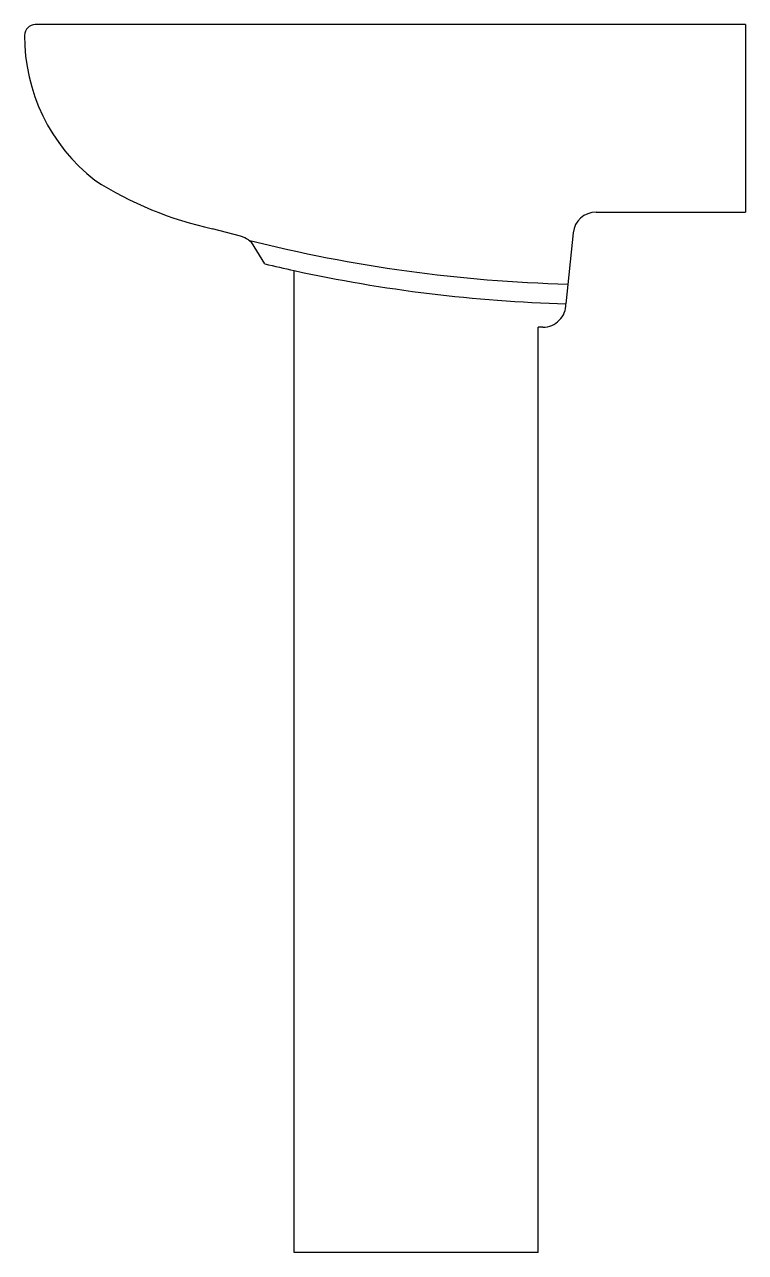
# Model space of a CAD drawing. Header units: millimetres. Extents: x -2937.278 to -2936.808, y 2953.558 to 2954.358.
import ezdxf

# ---------------------------------------------------------------- set-up
doc = ezdxf.new("R2010")
doc.units = ezdxf.units.MM
doc.header["$LTSCALE"] = 10
doc.layers.add('banheiro_louças', color=2, linetype='Continuous')

msp = doc.modelspace()

# ---------------------------------------------------------------- linework, layer by layer
at = {"layer": 'banheiro_louças'}
for p, q in [((-2936.80787, 2954.35835), (-2937.27087, 2954.35835)), ((-2936.80787, 2954.35835), (-2936.80787, 2954.23615)), ((-2936.90527, 2954.23615), (-2936.80787, 2954.23615)), ((-2937.13706, 2954.22048), (-2937.1554, 2954.22535)), ((-2936.9202, 2954.22266), (-2936.92488, 2954.17638)), ((-2937.12126, 2954.20245), (-2937.12807, 2954.21373)), ((-2937.10211, 2953.55835), (-2937.10211, 2954.19808)), ((-2936.93989, 2954.16121), (-2936.94311, 2954.16121)), ((-2936.94311, 2953.55835), (-2936.94311, 2954.16121)), ((-2936.94311, 2953.55835), (-2937.10211, 2953.55835))]:
    msp.add_line(p, q, dxfattribs=at)
for centre, radius, start, end in [((-2937.27087, 2954.35135), 0.007, 90, 179.65672), ((-2937.15919, 2954.35068), 0.11868, 179.65672, 232.12622), ((-2937.10505, 2954.4567), 0.23677, 237.54418, 257.72314), ((-2936.90527, 2954.22115), 0.015, 90, 174.22535), ((-2937.14091, 2954.20599), 0.015, 31.09434, 75.13209), ((-2936.89942, 2955.13493), 0.94596, 255.77308, 268.53726), ((-2936.89679, 2955.14047), 0.9645, 256.54207, 257.70954), ((-2936.89679, 2955.14047), 0.9645, 257.70954, 268.33932), ((-2936.93989, 2954.17621), 0.015, 270, 0.66441)]:
    msp.add_arc(centre, radius, start, end, dxfattribs=at)

doc.saveas('drawing.dxf')
